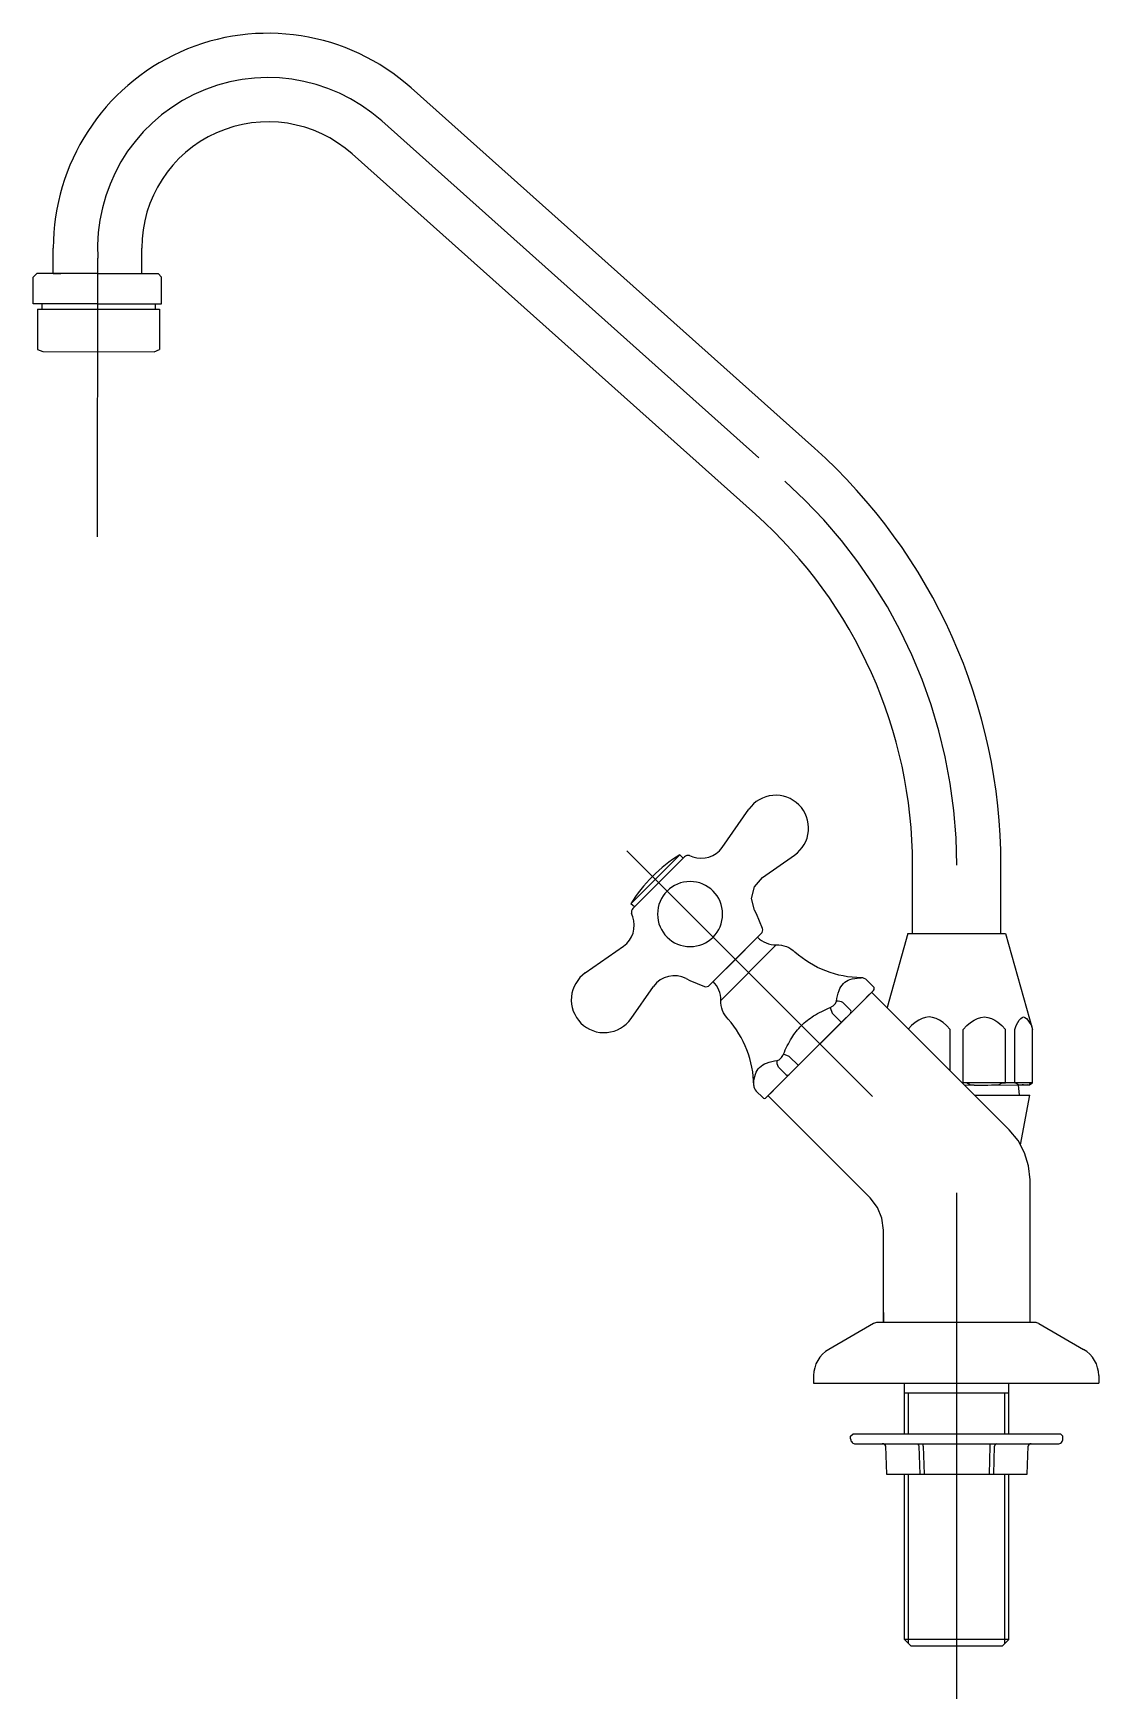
# Model space of a CAD drawing. Extents: x 8.816 to 9.026, y -48.104 to -47.774.
import ezdxf

# ---------------------------------------------------------------- set-up
doc = ezdxf.new("R2010")
doc.units = 0
doc.header["$LTSCALE"] = 0.2
doc.header["$MEASUREMENT"] = 0
doc.linetypes.add('AXES', pattern=[0.54, 0.3, -0.08, 0.08, -0.08])
doc.linetypes.add('CONTINU', pattern=[0])
doc.layers.get('0').update_dxf_attribs({"linetype": 'CONTINUOUS'})
doc.layers.add('DECA_EIXOS', color=5, linetype='AXES')

msp = doc.modelspace()

# ---------------------------------------------------------------- linework, layer by layer
at = {"linetype": 'CONTINU'}
for points in [[(8.89047, -47.7852, 0.647941), (8.81966, -47.8169)], [(8.87881, -47.79826, 0.647942), (8.83716, -47.8169)], [(9.00716, -47.93888, 0.213636), (8.97026, -47.85645)], [(8.98966, -47.93888, 0.213636), (8.95861, -47.86951)], [(8.96203, -47.9251, 0.220465), (8.95727, -47.92785)], [(8.96719, -47.92698, 0.220461), (8.96203, -47.9251)], [(8.96907, -47.93214, 0.22048), (8.96719, -47.92698)], [(8.96632, -47.9369, 0.220526), (8.96907, -47.93214)], [(8.94618, -47.93722, 0.339787), (8.95199, -47.93539)], [(8.9436, -47.93683, 0.115693), (8.93391, -47.94652)], [(8.94552, -47.93699, 0.270095), (8.94455, -47.93725)], [(8.94565, -47.94213, 1), (8.94565, -47.95501)], [(8.94565, -47.95501, 1), (8.94565, -47.94213)], [(8.93433, -47.94747, 0.271061), (8.93407, -47.94844)], [(8.93247, -47.95491, 0.339785), (8.9343, -47.9491)], [(8.95973, -47.95243, 0.270138), (8.95999, -47.95145)], [(8.959, -47.95315, 0.207452), (8.96271, -47.95464)], [(8.96271, -47.95464, -0.205162), (8.9664, -47.9561)], [(8.97952, -47.96117, -0.180866), (8.9664, -47.9561)], [(8.92493, -47.96019, 0.22051), (8.92218, -47.96495)], [(8.94489, -47.96134, 0.380192), (8.93843, -47.96288)], [(8.9746, -47.96581, -0.056452), (8.97513, -47.96367, -0.103744), (8.97598, -47.96231, -0.114952), (8.97728, -47.96152, -0.071417), (8.97921, -47.96119)], [(8.98064, -47.96164, 0.19681), (8.97952, -47.96117)], [(8.92218, -47.96495, 0.220418), (8.92406, -47.97011)], [(8.94853, -47.96291, 0.27014), (8.94951, -47.96265)], [(8.95172, -47.96563, 0.207687), (8.95023, -47.96192)], [(8.98194, -47.96365, 0.414478), (8.98194, -47.96294)], [(8.95318, -47.96932, -0.20516), (8.95172, -47.96563)], [(8.96769, -47.97061, -0.056375), (8.9701, -47.9687, -0.040284), (8.97336, -47.96705)], [(8.9759, -47.96607, 0.177174), (8.9746, -47.96581)], [(8.9774, -47.96818, 0.396913), (8.97735, -47.96752)], [(8.92406, -47.97011, 0.220449), (8.92922, -47.97199)], [(8.92922, -47.97199, 0.220416), (8.93398, -47.96924)], [(8.95825, -47.98245, 0.180866), (8.95318, -47.96932)], [(8.96413, -47.97628, -0.040279), (8.96578, -47.97302, -0.056372), (8.96769, -47.97061)], [(8.95827, -47.98217, -0.072629), (8.9586, -47.9802, -0.11495), (8.95939, -47.9789, -0.103752), (8.96075, -47.97805, -0.056447), (8.96289, -47.97752)], [(8.96315, -47.97882, -0.177165), (8.96289, -47.97752)], [(8.96289, -47.97752, 0.157781), (8.96357, -47.97713, 0.094772), (8.96413, -47.97628)], [(8.9646, -47.98028, 0.246739), (8.96506, -47.98043), (8.96526, -47.98032)], [(8.95825, -47.98245, 0.196675), (8.95872, -47.98356)], [(8.96002, -47.98486, 0.415716), (8.96073, -47.98486)], [(8.98273, -48.02933, 0.131653), (8.98193, -48.02955)], [(9.01467, -48.02955, 0.131676), (9.01387, -48.02933)], [(8.9731, -48.03465, 0.267949), (8.9701, -48.03984)], [(9.0265, -48.03984, 0.267945), (9.0235, -48.03465)], [(8.97741, -48.05233, 0.414214), (8.97841, -48.05333)], [(8.98431, -48.0538, 0.39863), (8.98368, -48.05333)], [(8.98388, -48.05333), (8.98409, -48.05339, -0.239802), (8.98431, -48.0538)], [(8.9905, -48.05333), (8.99071, -48.05339, -0.239808), (8.99093, -48.0538)], [(9.00633, -48.05333), (9.00612, -48.05339, 0.239802), (9.0059, -48.0538)], [(9.01295, -48.05333), (9.01274, -48.05339, 0.239802), (9.01252, -48.0538)], [(9.01315, -48.05333, 0.398551), (9.01252, -48.0538)], [(9.01841, -48.05333, 0.414217), (9.01941, -48.05233)]]:
    msp.add_lwpolyline(points, format="xyb", dxfattribs=at)
for points in [[(8.89047, -47.7852), (8.97026, -47.85645)], [(8.87881, -47.79826), (8.95861, -47.86951)], [(8.81966, -47.8219), (8.81966, -47.8169)], [(8.83716, -47.8219), (8.83716, -47.8169)], [(8.81571, -47.82261), (8.81642, -47.8219)], [(8.81571, -47.8279), (8.81571, -47.82261)], [(8.82847, -47.8219), (8.81642, -47.8219)], [(8.81966, -47.8219), (8.82116, -47.8219)], [(8.82847, -47.8219), (8.8404, -47.8219)], [(8.83566, -47.8219), (8.83716, -47.8219)], [(8.84111, -47.82261), (8.8404, -47.8219)], [(8.84111, -47.8279), (8.84111, -47.82261)], [(8.81711, -47.8279), (8.81571, -47.8279)], [(8.82846, -47.8279), (8.81571, -47.8279)], [(8.81657, -47.82894), (8.81656, -47.83694)], [(8.81657, -47.82894), (8.82846, -47.82895)], [(8.81742, -47.8279), (8.81742, -47.82894)], [(8.82846, -47.8279), (8.84111, -47.8279)], [(8.82846, -47.82895), (8.84067, -47.82896)], [(8.83982, -47.8279), (8.83982, -47.82896)], [(8.84067, -47.82896), (8.84066, -47.83696)], [(8.81656, -47.83694), (8.81762, -47.83734)], [(8.81762, -47.83734), (8.83961, -47.83736)], [(8.83961, -47.83736), (8.84066, -47.83696)], [(8.95199, -47.93539), (8.95727, -47.92785)], [(8.93391, -47.94652), (8.9436, -47.93683)], [(8.93433, -47.94747), (8.94455, -47.93725)], [(8.94428, -47.93751), (8.9436, -47.93683)], [(8.94552, -47.93699), (8.94618, -47.93722)], [(8.95996, -47.94135), (8.96632, -47.9369)], [(8.95842, -47.94781), (8.95783, -47.94546), (8.95838, -47.94316), (8.95996, -47.94135)], [(8.98966, -47.9524), (8.98966, -47.93888)], [(9.00716, -47.9524), (9.00716, -47.93888)], [(8.93435, -47.94686), (8.93391, -47.94652)], [(8.9343, -47.9491), (8.93407, -47.94844)], [(8.93465, -47.94715), (8.93435, -47.94686)], [(8.95879, -47.94853), (8.95842, -47.94781)], [(8.95999, -47.95145), (8.95879, -47.94853)], [(8.92493, -47.96019), (8.93247, -47.95491)], [(8.94951, -47.96265), (8.95973, -47.95243)], [(8.96271, -47.95464), (8.95172, -47.96563)], [(8.95462, -47.95754), (8.95848, -47.95367)], [(8.98876, -47.9524), (8.98464, -47.96705)], [(8.98876, -47.9524), (9.00806, -47.9524)], [(8.98966, -47.9524), (9.00716, -47.9524)], [(9.00806, -47.9524), (9.01341, -47.9714)], [(8.95075, -47.9614), (8.95462, -47.95754)], [(8.94489, -47.96134), (8.94561, -47.96171)], [(8.94561, -47.96171), (8.94853, -47.96291)], [(8.97921, -47.96119), (8.97952, -47.96117)], [(8.98194, -47.96294), (8.98064, -47.96164)], [(8.93398, -47.96924), (8.93843, -47.96288)], [(8.98194, -47.96365), (8.96073, -47.98486)], [(8.98194, -47.96365), (8.97133, -47.97425)], [(8.98052, -47.96506), (8.98194, -47.96365)], [(9.00881, -47.99123), (8.98158, -47.964)], [(8.97336, -47.96705), (8.97397, -47.9667), (8.9744, -47.96626), (8.9746, -47.96581)], [(8.97336, -47.96705), (8.97378, -47.96819)], [(8.97559, -47.97), (8.97378, -47.96819)], [(8.97735, -47.96752), (8.9759, -47.96607)], [(8.98949, -47.97063), (8.98887, -47.97129)], [(8.99018, -47.97002), (8.98949, -47.97063)], [(8.9909, -47.96953), (8.99018, -47.97002)], [(8.99157, -47.9692), (8.9909, -47.96953)], [(8.99225, -47.96899), (8.99157, -47.9692)], [(8.99294, -47.96892), (8.99225, -47.96899)], [(8.99363, -47.96899), (8.99294, -47.96892)], [(8.99431, -47.9692), (8.99363, -47.96899)], [(8.99498, -47.96953), (8.99431, -47.9692)], [(8.9957, -47.97002), (8.99498, -47.96953)], [(8.99639, -47.97063), (8.9957, -47.97002)], [(8.99712, -47.9714), (8.99639, -47.97063)], [(8.99712, -47.97953), (8.99712, -47.9714)], [(8.99971, -47.9714), (9.00044, -47.97063)], [(8.99971, -47.98212), (8.99971, -47.9714)], [(9.00044, -47.97063), (9.00113, -47.97002)], [(9.00113, -47.97002), (9.00185, -47.96953)], [(9.00185, -47.96953), (9.00251, -47.9692)], [(9.00251, -47.9692), (9.0032, -47.96899)], [(9.0032, -47.96899), (9.00389, -47.96892)], [(9.00389, -47.96892), (9.00457, -47.96899)], [(9.00457, -47.96899), (9.00526, -47.9692)], [(9.00526, -47.9692), (9.00593, -47.96953)], [(9.00593, -47.96953), (9.00652, -47.96993)], [(9.00652, -47.96993), (9.00733, -47.97063)], [(9.00733, -47.97063), (9.00807, -47.9714)], [(9.00807, -47.98197), (9.00807, -47.9714)], [(9.00988, -47.98196), (9.0099, -47.9714)], [(9.0099, -47.9714), (9.0102, -47.97063)], [(9.0102, -47.97063), (9.01048, -47.97002)], [(9.01048, -47.97002), (9.01078, -47.96953)], [(9.01078, -47.96953), (9.01107, -47.96919)], [(9.01107, -47.96919), (9.01134, -47.96899)], [(9.01134, -47.96899), (9.01163, -47.96892)], [(9.01163, -47.96892), (9.01191, -47.96899)], [(9.01191, -47.96899), (9.0122, -47.9692)], [(9.0122, -47.9692), (9.01247, -47.96953)], [(9.01247, -47.96953), (9.01272, -47.96993)], [(9.01272, -47.96993), (9.01318, -47.97059)], [(9.01318, -47.97059), (9.01341, -47.9714)], [(9.01341, -47.98197), (9.01341, -47.9714)], [(8.97133, -47.97425), (8.96073, -47.98486)], [(8.96527, -47.9767), (8.96413, -47.97628)], [(8.96708, -47.97851), (8.96527, -47.9767)], [(8.9646, -47.98028), (8.96315, -47.97882)], [(8.95825, -47.98245), (8.95827, -47.98217)], [(8.96002, -47.98486), (8.95872, -47.98356)], [(8.96214, -47.98344), (8.96073, -47.98486)], [(8.98128, -48.0047), (8.96108, -47.98451)], [(9.01341, -47.98197), (8.99953, -47.98194)], [(9.00033, -47.98194), (8.99953, -47.98194)], [(8.99999, -47.9824), (9.01283, -47.98231)], [(9.00113, -47.9824), (9.00033, -47.98194)], [(9.00186, -47.98239), (9.00113, -47.9824)], [(9.00186, -47.98239), (9.00253, -47.98239)], [(9.00199, -47.9844), (9.0129, -47.9844)], [(9.00253, -47.98239), (9.00321, -47.98238)], [(9.00321, -47.98238), (9.00389, -47.98237)], [(9.00389, -47.98237), (9.00457, -47.98237)], [(9.00457, -47.98237), (9.00526, -47.98236)], [(9.00526, -47.98236), (9.00595, -47.98236)], [(9.00595, -47.98236), (9.00665, -47.98235)], [(9.00665, -47.98235), (9.0074, -47.98196)], [(9.0074, -47.98196), (9.00807, -47.98197)], [(9.00988, -47.98196), (9.0102, -47.98196)], [(9.0102, -47.98196), (9.01065, -47.98232)], [(9.01049, -47.9822), (9.01078, -47.9824)], [(9.01065, -47.98232), (9.01107, -47.98232)], [(9.01081, -47.9844), (9.01065, -47.98232)], [(9.01102, -47.99423), (9.0129, -47.9844)], [(9.01107, -47.98232), (9.01135, -47.98232)], [(9.01163, -47.98232), (9.01135, -47.98232)], [(9.01163, -47.98232), (9.01191, -47.98231)], [(9.01191, -47.98231), (9.01219, -47.98231)], [(9.01219, -47.98231), (9.01248, -47.98227)], [(9.01248, -47.98227), (9.01283, -47.98231)], [(9.01283, -47.98231), (9.01306, -47.98197)], [(9.01283, -47.98231), (9.01341, -47.98197)], [(9.01306, -47.98197), (9.01341, -47.98197)], [(9.01056, -47.99336), (9.00881, -47.99123)], [(9.01185, -47.99577), (9.01056, -47.99336)], [(9.01264, -47.99838), (9.01185, -47.99577)], [(9.01291, -48.00113), (9.01264, -47.99838)], [(9.01291, -48.02934), (9.01291, -48.00113)], [(8.98271, -48.00657), (8.98128, -48.0047)], [(8.98361, -48.00873), (8.98271, -48.00657)], [(8.98391, -48.01107), (8.98361, -48.00873)], [(8.98391, -48.02933), (8.98391, -48.01107)], [(8.98391, -48.02736), (8.98391, -48.02933)], [(8.98193, -48.02955), (8.9731, -48.03465)], [(9.0141, -48.02934), (8.98273, -48.02933)], [(9.01291, -48.02934), (8.98391, -48.02933)], [(9.01467, -48.02955), (9.0235, -48.03465)], [(8.9701, -48.03984), (8.9701, -48.04133)], [(9.0265, -48.03984), (9.0265, -48.04133)], [(8.9701, -48.04133), (9.0265, -48.04133)], [(8.98809, -48.05133), (8.98809, -48.04133)], [(9.00874, -48.04333), (8.98809, -48.04333)], [(8.98889, -48.05133), (8.98889, -48.04333)], [(9.00794, -48.05133), (9.00794, -48.04333)], [(9.00874, -48.05133), (9.00874, -48.04133)], [(8.97741, -48.05183), (8.97791, -48.05133)], [(8.97741, -48.05233), (8.97741, -48.05183)], [(8.97791, -48.05133), (9.01891, -48.05133)], [(8.97841, -48.05333), (9.01841, -48.05333)], [(8.98431, -48.0538), (8.98451, -48.05932)], [(8.99093, -48.0538), (8.9911, -48.05932)], [(8.99179, -48.0538), (8.99179, -48.05333)], [(8.99179, -48.0538), (8.99196, -48.05932)], [(8.99841, -48.05333), (8.99841, -48.05133)], [(9.00487, -48.05932), (9.00503, -48.0538)], [(9.00503, -48.0538), (9.00503, -48.05333)], [(9.00573, -48.05932), (9.0059, -48.0538)], [(9.01232, -48.05932), (9.01252, -48.0538)], [(9.01891, -48.05133), (9.01941, -48.05183)], [(9.01941, -48.05233), (9.01941, -48.05183)], [(8.98451, -48.05932), (9.01232, -48.05932)], [(8.98809, -48.09201), (8.98809, -48.05932)], [(8.98889, -48.09281), (8.98889, -48.05932)], [(9.00794, -48.09281), (9.00794, -48.05932)], [(9.00874, -48.09201), (9.00874, -48.05932)], [(9.00874, -48.09201), (8.98809, -48.09201)], [(8.98941, -48.09333), (8.98809, -48.09201)], [(9.00741, -48.09333), (8.98941, -48.09333)], [(9.00874, -48.09201), (9.00741, -48.09333)]]:
    msp.add_lwpolyline(points, dxfattribs=at)
at = {"layer": 'DECA_EIXOS'}
for points in [[(8.88464, -47.79173, 0.668804), (8.82847, -47.81887)], [(8.99841, -47.93888, 0.213636), (8.96443, -47.86298)]]:
    msp.add_lwpolyline(points, format="xyb", dxfattribs=at)
for points in [[(8.88464, -47.79173), (8.96443, -47.86298)], [(8.82841, -47.87397), (8.82847, -47.81887)], [(8.98175, -47.98467), (8.93312, -47.93604)], [(8.99841, -48.10372), (8.99841, -47.93888)]]:
    msp.add_lwpolyline(points, dxfattribs=at)

doc.saveas('drawing.dxf')
